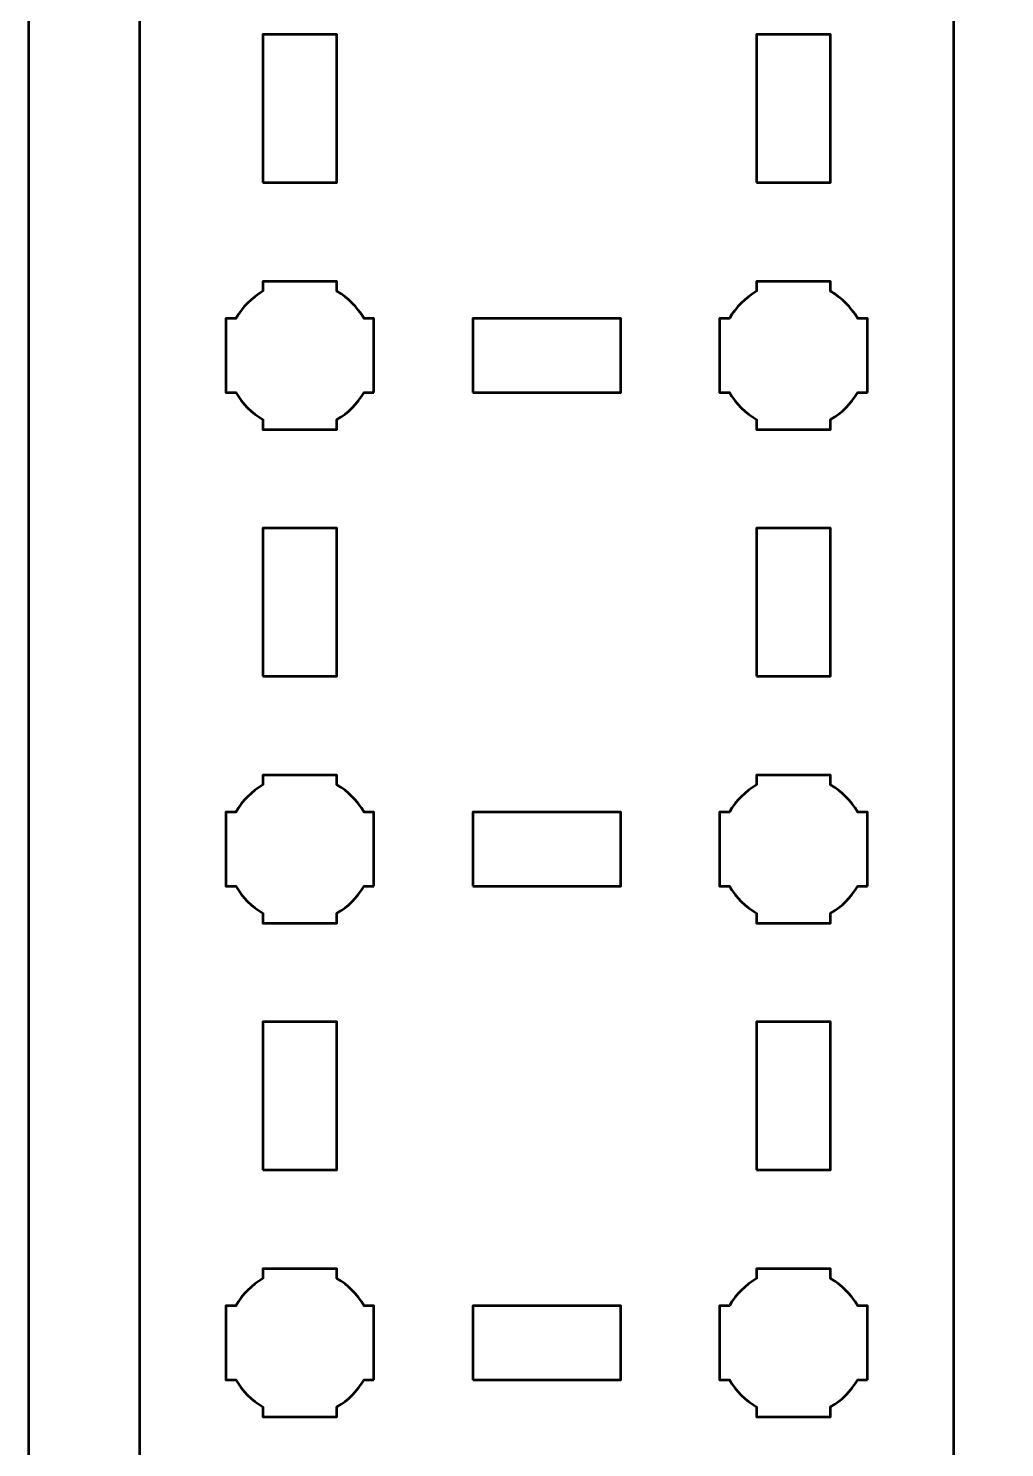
# Model space of a CAD drawing. Header units: centimetres. Extents: x -21 to 0, y -29.7 to 0.
# Drawn here: x -21 to -17.04, y -11.67 to -5.92 of the extents above; entities that cross this region are included whole.
import ezdxf

# ---------------------------------------------------------------- set-up
doc = ezdxf.new("R2010")
doc.units = ezdxf.units.CM
doc.header["$MEASUREMENT"] = 0
doc.layers.add('Layer 1', color=7, linetype='Continuous')

msp = doc.modelspace()

# ---------------------------------------------------------------- linework, layer by layer
at = {"layer": 'Layer 1', "color": 22, "lineweight": 53}
msp.add_open_spline([(-21.00003, -29.19995), (-21.00003, -29.19995), (-21.00003, -0.49992), (-21.00003, -0.49992), (-21.00003, -0.49992), (-21.00003, -0.22295), (-20.77694, 0.00004), (-20.49994, 0.00004), (-20.49994, 0.00004), (-20.49994, 0.00004), (-0.50008, 0.00004), (-0.50008, 0.00004), (-0.50008, 0.00004), (-0.22294, 0.00004), (0.00002, -0.22295), (0.00002, -0.49992), (0.00002, -0.49992), (0.00002, -0.49992), (0.00002, -29.19995), (0.00002, -29.19995), (0.00002, -29.19995), (0.00002, -29.47695), (-0.22294, -29.70004), (-0.50008, -29.70004), (-0.50008, -29.70004), (-0.50008, -29.70004), (-20.49994, -29.70004), (-20.49994, -29.70004), (-20.49994, -29.70004), (-20.77694, -29.70004), (-21.00003, -29.47695), (-21.00003, -29.19995)], degree=3, knots=[0, 0, 0, 0, 0.125, 0.125, 0.125, 0.125, 0.25, 0.25, 0.25, 0.25, 0.375, 0.375, 0.375, 0.375, 0.5, 0.5, 0.5, 0.5, 0.625, 0.625, 0.625, 0.625, 0.75, 0.75, 0.75, 0.75, 0.875, 0.875, 0.875, 0.875, 1, 1, 1, 1], dxfattribs=at)
at = {"layer": 'Layer 1', "color": 114, "lineweight": 53}
msp.add_open_spline([(-20.55004, -15.39988), (-20.55004, -15.39988), (-20.55004, -1.10004), (-20.55004, -1.10004), (-20.55004, -1.10004), (-20.55004, -0.82291), (-20.32694, -0.59995), (-20.04994, -0.59995), (-20.04994, -0.59995), (-20.04994, -0.59995), (-17.75002, -0.59995), (-17.75002, -0.59995), (-17.75002, -0.59995), (-17.47301, -0.59995), (-17.25006, -0.82291), (-17.25006, -1.10004), (-17.25006, -1.10004), (-17.25006, -1.10004), (-17.25006, -15.39988), (-17.25006, -15.39988), (-17.25006, -15.39988), (-17.25006, -15.67688), (-17.47301, -15.89998), (-17.75002, -15.89998), (-17.75002, -15.89998), (-17.75002, -15.89998), (-20.04994, -15.89998), (-20.04994, -15.89998), (-20.04994, -15.89998), (-20.32694, -15.89998), (-20.55004, -15.67688), (-20.55004, -15.39988)], degree=3, knots=[0, 0, 0, 0, 0.125, 0.125, 0.125, 0.125, 0.25, 0.25, 0.25, 0.25, 0.375, 0.375, 0.375, 0.375, 0.5, 0.5, 0.5, 0.5, 0.625, 0.625, 0.625, 0.625, 0.75, 0.75, 0.75, 0.75, 0.875, 0.875, 0.875, 0.875, 1, 1, 1, 1], dxfattribs=at)
at = {"layer": 'Layer 1', "lineweight": 53}
for points, knots in [([(-20.04994, -6.55002), (-20.04994, -6.55002), (-20.04994, -5.95002), (-20.04994, -5.95002), (-20.04994, -5.95002), (-20.04994, -5.95002), (-19.74994, -5.95002), (-19.74994, -5.95002), (-19.74994, -5.95002), (-19.74994, -5.95002), (-19.74994, -6.55002), (-19.74994, -6.55002), (-19.74994, -6.55002), (-19.74994, -6.55002), (-20.04994, -6.55002), (-20.04994, -6.55002)], [0, 0, 0, 0, 0.25, 0.25, 0.25, 0.25, 0.5, 0.5, 0.5, 0.5, 0.75, 0.75, 0.75, 0.75, 1, 1, 1, 1]), ([(-18.05002, -6.55002), (-18.05002, -6.55002), (-18.05002, -5.95002), (-18.05002, -5.95002), (-18.05002, -5.95002), (-18.05002, -5.95002), (-17.75002, -5.95002), (-17.75002, -5.95002), (-17.75002, -5.95002), (-17.75002, -5.95002), (-17.75002, -6.55002), (-17.75002, -6.55002), (-17.75002, -6.55002), (-17.75002, -6.55002), (-18.05002, -6.55002), (-18.05002, -6.55002)], [0, 0, 0, 0, 0.25, 0.25, 0.25, 0.25, 0.5, 0.5, 0.5, 0.5, 0.75, 0.75, 0.75, 0.75, 1, 1, 1, 1]), ([(-19.60001, -7.4), (-19.60001, -7.4), (-19.64012, -7.4), (-19.64012, -7.4), (-19.64012, -7.4), (-19.66644, -7.44548), (-19.70446, -7.48351), (-19.74994, -7.50982), (-19.74994, -7.50982), (-19.74994, -7.50982), (-19.74994, -7.54993), (-19.74994, -7.54993), (-19.74994, -7.54993), (-19.74994, -7.54993), (-19.90001, -7.54993), (-19.90001, -7.54993), (-19.90001, -7.54993), (-19.90001, -7.54993), (-20.04994, -7.54993), (-20.04994, -7.54993), (-20.04994, -7.54993), (-20.04994, -7.54993), (-20.04994, -7.50982), (-20.04994, -7.50982), (-20.04994, -7.50982), (-20.09555, -7.48351), (-20.13348, -7.44548), (-20.1598, -7.4), (-20.1598, -7.4), (-20.1598, -7.4), (-20.20001, -7.4), (-20.20001, -7.4), (-20.20001, -7.4), (-20.20001, -7.4), (-20.20001, -7.24993), (-20.20001, -7.24993), (-20.20001, -7.24993), (-20.20001, -7.24993), (-20.20001, -7.1), (-20.20001, -7.1), (-20.20001, -7.1), (-20.20001, -7.1), (-20.1598, -7.1), (-20.1598, -7.1), (-20.1598, -7.1), (-20.13348, -7.05439), (-20.09555, -7.0165), (-20.04994, -6.99018), (-20.04994, -6.99018), (-20.04994, -6.99018), (-20.04994, -6.94993), (-20.04994, -6.94993), (-20.04994, -6.94993), (-20.04994, -6.94993), (-19.90001, -6.94993), (-19.90001, -6.94993), (-19.90001, -6.94993), (-19.90001, -6.94993), (-19.74994, -6.94993), (-19.74994, -6.94993), (-19.74994, -6.94993), (-19.74994, -6.94993), (-19.74994, -6.99018), (-19.74994, -6.99018), (-19.74994, -6.99018), (-19.70446, -7.0165), (-19.66644, -7.05439), (-19.64012, -7.1), (-19.64012, -7.1), (-19.64012, -7.1), (-19.60001, -7.1), (-19.60001, -7.1), (-19.60001, -7.1), (-19.60001, -7.1), (-19.60001, -7.24993), (-19.60001, -7.24993), (-19.60001, -7.24993), (-19.60001, -7.24993), (-19.60001, -7.4), (-19.60001, -7.4)], [0, 0, 0, 0, 0.05, 0.05, 0.05, 0.05, 0.1, 0.1, 0.1, 0.1, 0.15, 0.15, 0.15, 0.15, 0.2, 0.2, 0.2, 0.2, 0.25, 0.25, 0.25, 0.25, 0.3, 0.3, 0.3, 0.3, 0.35, 0.35, 0.35, 0.35, 0.4, 0.4, 0.4, 0.4, 0.45, 0.45, 0.45, 0.45, 0.5, 0.5, 0.5, 0.5, 0.55, 0.55, 0.55, 0.55, 0.6, 0.6, 0.6, 0.6, 0.65, 0.65, 0.65, 0.65, 0.7, 0.7, 0.7, 0.7, 0.75, 0.75, 0.75, 0.75, 0.8, 0.8, 0.8, 0.8, 0.85, 0.85, 0.85, 0.85, 0.9, 0.9, 0.9, 0.9, 0.95, 0.95, 0.95, 0.95, 1, 1, 1, 1]), ([(-17.59994, -7.4), (-17.59994, -7.4), (-17.6402, -7.4), (-17.6402, -7.4), (-17.6402, -7.4), (-17.66651, -7.44548), (-17.70454, -7.48351), (-17.75002, -7.50982), (-17.75002, -7.50982), (-17.75002, -7.50982), (-17.75002, -7.54993), (-17.75002, -7.54993), (-17.75002, -7.54993), (-17.75002, -7.54993), (-17.89995, -7.54993), (-17.89995, -7.54993), (-17.89995, -7.54993), (-17.89995, -7.54993), (-18.05002, -7.54993), (-18.05002, -7.54993), (-18.05002, -7.54993), (-18.05002, -7.54993), (-18.05002, -7.50982), (-18.05002, -7.50982), (-18.05002, -7.50982), (-18.09549, -7.48351), (-18.13352, -7.44548), (-18.15984, -7.4), (-18.15984, -7.4), (-18.15984, -7.4), (-18.19995, -7.4), (-18.19995, -7.4), (-18.19995, -7.4), (-18.19995, -7.4), (-18.19995, -7.24993), (-18.19995, -7.24993), (-18.19995, -7.24993), (-18.19995, -7.24993), (-18.19995, -7.1), (-18.19995, -7.1), (-18.19995, -7.1), (-18.19995, -7.1), (-18.15984, -7.1), (-18.15984, -7.1), (-18.15984, -7.1), (-18.13352, -7.05439), (-18.09549, -7.0165), (-18.05002, -6.99018), (-18.05002, -6.99018), (-18.05002, -6.99018), (-18.05002, -6.94993), (-18.05002, -6.94993), (-18.05002, -6.94993), (-18.05002, -6.94993), (-17.89995, -6.94993), (-17.89995, -6.94993), (-17.89995, -6.94993), (-17.89995, -6.94993), (-17.75002, -6.94993), (-17.75002, -6.94993), (-17.75002, -6.94993), (-17.75002, -6.94993), (-17.75002, -6.99018), (-17.75002, -6.99018), (-17.75002, -6.99018), (-17.70454, -7.0165), (-17.66651, -7.05439), (-17.6402, -7.1), (-17.6402, -7.1), (-17.6402, -7.1), (-17.59994, -7.1), (-17.59994, -7.1), (-17.59994, -7.1), (-17.59994, -7.1), (-17.59994, -7.24993), (-17.59994, -7.24993), (-17.59994, -7.24993), (-17.59994, -7.24993), (-17.59994, -7.4), (-17.59994, -7.4)], [0, 0, 0, 0, 0.05, 0.05, 0.05, 0.05, 0.1, 0.1, 0.1, 0.1, 0.15, 0.15, 0.15, 0.15, 0.2, 0.2, 0.2, 0.2, 0.25, 0.25, 0.25, 0.25, 0.3, 0.3, 0.3, 0.3, 0.35, 0.35, 0.35, 0.35, 0.4, 0.4, 0.4, 0.4, 0.45, 0.45, 0.45, 0.45, 0.5, 0.5, 0.5, 0.5, 0.55, 0.55, 0.55, 0.55, 0.6, 0.6, 0.6, 0.6, 0.65, 0.65, 0.65, 0.65, 0.7, 0.7, 0.7, 0.7, 0.75, 0.75, 0.75, 0.75, 0.8, 0.8, 0.8, 0.8, 0.85, 0.85, 0.85, 0.85, 0.9, 0.9, 0.9, 0.9, 0.95, 0.95, 0.95, 0.95, 1, 1, 1, 1]), ([(-19.19999, -7.4), (-19.19999, -7.4), (-19.19999, -7.1), (-19.19999, -7.1), (-19.19999, -7.1), (-19.19999, -7.1), (-18.6, -7.1), (-18.6, -7.1), (-18.6, -7.1), (-18.6, -7.1), (-18.6, -7.4), (-18.6, -7.4), (-18.6, -7.4), (-18.6, -7.4), (-19.19999, -7.4), (-19.19999, -7.4)], [0, 0, 0, 0, 0.25, 0.25, 0.25, 0.25, 0.5, 0.5, 0.5, 0.5, 0.75, 0.75, 0.75, 0.75, 1, 1, 1, 1]), ([(-20.04994, -8.54994), (-20.04994, -8.54994), (-20.04994, -7.94994), (-20.04994, -7.94994), (-20.04994, -7.94994), (-20.04994, -7.94994), (-19.74994, -7.94994), (-19.74994, -7.94994), (-19.74994, -7.94994), (-19.74994, -7.94994), (-19.74994, -8.54994), (-19.74994, -8.54994), (-19.74994, -8.54994), (-19.74994, -8.54994), (-20.04994, -8.54994), (-20.04994, -8.54994)], [0, 0, 0, 0, 0.25, 0.25, 0.25, 0.25, 0.5, 0.5, 0.5, 0.5, 0.75, 0.75, 0.75, 0.75, 1, 1, 1, 1]), ([(-18.05002, -8.54994), (-18.05002, -8.54994), (-18.05002, -7.94994), (-18.05002, -7.94994), (-18.05002, -7.94994), (-18.05002, -7.94994), (-17.75002, -7.94994), (-17.75002, -7.94994), (-17.75002, -7.94994), (-17.75002, -7.94994), (-17.75002, -8.54994), (-17.75002, -8.54994), (-17.75002, -8.54994), (-17.75002, -8.54994), (-18.05002, -8.54994), (-18.05002, -8.54994)], [0, 0, 0, 0, 0.25, 0.25, 0.25, 0.25, 0.5, 0.5, 0.5, 0.5, 0.75, 0.75, 0.75, 0.75, 1, 1, 1, 1]), ([(-19.60001, -9.39993), (-19.60001, -9.39993), (-19.64012, -9.39993), (-19.64012, -9.39993), (-19.64012, -9.39993), (-19.66644, -9.44554), (-19.70446, -9.48343), (-19.74994, -9.50975), (-19.74994, -9.50975), (-19.74994, -9.50975), (-19.74994, -9.55), (-19.74994, -9.55), (-19.74994, -9.55), (-19.74994, -9.55), (-19.90001, -9.55), (-19.90001, -9.55), (-19.90001, -9.55), (-19.90001, -9.55), (-20.04994, -9.55), (-20.04994, -9.55), (-20.04994, -9.55), (-20.04994, -9.55), (-20.04994, -9.50975), (-20.04994, -9.50975), (-20.04994, -9.50975), (-20.09555, -9.48343), (-20.13348, -9.44554), (-20.1598, -9.39993), (-20.1598, -9.39993), (-20.1598, -9.39993), (-20.20001, -9.39993), (-20.20001, -9.39993), (-20.20001, -9.39993), (-20.20001, -9.39993), (-20.20001, -9.25), (-20.20001, -9.25), (-20.20001, -9.25), (-20.20001, -9.25), (-20.20001, -9.09992), (-20.20001, -9.09992), (-20.20001, -9.09992), (-20.20001, -9.09992), (-20.1598, -9.09992), (-20.1598, -9.09992), (-20.1598, -9.09992), (-20.13348, -9.05445), (-20.09555, -9.01642), (-20.04994, -8.9901), (-20.04994, -8.9901), (-20.04994, -8.9901), (-20.04994, -8.94999), (-20.04994, -8.94999), (-20.04994, -8.94999), (-20.04994, -8.94999), (-19.90001, -8.94999), (-19.90001, -8.94999), (-19.90001, -8.94999), (-19.90001, -8.94999), (-19.74994, -8.94999), (-19.74994, -8.94999), (-19.74994, -8.94999), (-19.74994, -8.94999), (-19.74994, -8.9901), (-19.74994, -8.9901), (-19.74994, -8.9901), (-19.70446, -9.01642), (-19.66644, -9.05445), (-19.64012, -9.09992), (-19.64012, -9.09992), (-19.64012, -9.09992), (-19.60001, -9.09992), (-19.60001, -9.09992), (-19.60001, -9.09992), (-19.60001, -9.09992), (-19.60001, -9.25), (-19.60001, -9.25), (-19.60001, -9.25), (-19.60001, -9.25), (-19.60001, -9.39993), (-19.60001, -9.39993)], [0, 0, 0, 0, 0.05, 0.05, 0.05, 0.05, 0.1, 0.1, 0.1, 0.1, 0.15, 0.15, 0.15, 0.15, 0.2, 0.2, 0.2, 0.2, 0.25, 0.25, 0.25, 0.25, 0.3, 0.3, 0.3, 0.3, 0.35, 0.35, 0.35, 0.35, 0.4, 0.4, 0.4, 0.4, 0.45, 0.45, 0.45, 0.45, 0.5, 0.5, 0.5, 0.5, 0.55, 0.55, 0.55, 0.55, 0.6, 0.6, 0.6, 0.6, 0.65, 0.65, 0.65, 0.65, 0.7, 0.7, 0.7, 0.7, 0.75, 0.75, 0.75, 0.75, 0.8, 0.8, 0.8, 0.8, 0.85, 0.85, 0.85, 0.85, 0.9, 0.9, 0.9, 0.9, 0.95, 0.95, 0.95, 0.95, 1, 1, 1, 1]), ([(-17.59994, -9.39993), (-17.59994, -9.39993), (-17.6402, -9.39993), (-17.6402, -9.39993), (-17.6402, -9.39993), (-17.66651, -9.44554), (-17.70454, -9.48343), (-17.75002, -9.50975), (-17.75002, -9.50975), (-17.75002, -9.50975), (-17.75002, -9.55), (-17.75002, -9.55), (-17.75002, -9.55), (-17.75002, -9.55), (-17.89995, -9.55), (-17.89995, -9.55), (-17.89995, -9.55), (-17.89995, -9.55), (-18.05002, -9.55), (-18.05002, -9.55), (-18.05002, -9.55), (-18.05002, -9.55), (-18.05002, -9.50975), (-18.05002, -9.50975), (-18.05002, -9.50975), (-18.09549, -9.48343), (-18.13352, -9.44554), (-18.15984, -9.39993), (-18.15984, -9.39993), (-18.15984, -9.39993), (-18.19995, -9.39993), (-18.19995, -9.39993), (-18.19995, -9.39993), (-18.19995, -9.39993), (-18.19995, -9.25), (-18.19995, -9.25), (-18.19995, -9.25), (-18.19995, -9.25), (-18.19995, -9.09992), (-18.19995, -9.09992), (-18.19995, -9.09992), (-18.19995, -9.09992), (-18.15984, -9.09992), (-18.15984, -9.09992), (-18.15984, -9.09992), (-18.13352, -9.05445), (-18.09549, -9.01642), (-18.05002, -8.9901), (-18.05002, -8.9901), (-18.05002, -8.9901), (-18.05002, -8.94999), (-18.05002, -8.94999), (-18.05002, -8.94999), (-18.05002, -8.94999), (-17.89995, -8.94999), (-17.89995, -8.94999), (-17.89995, -8.94999), (-17.89995, -8.94999), (-17.75002, -8.94999), (-17.75002, -8.94999), (-17.75002, -8.94999), (-17.75002, -8.94999), (-17.75002, -8.9901), (-17.75002, -8.9901), (-17.75002, -8.9901), (-17.70454, -9.01642), (-17.66651, -9.05445), (-17.6402, -9.09992), (-17.6402, -9.09992), (-17.6402, -9.09992), (-17.59994, -9.09992), (-17.59994, -9.09992), (-17.59994, -9.09992), (-17.59994, -9.09992), (-17.59994, -9.25), (-17.59994, -9.25), (-17.59994, -9.25), (-17.59994, -9.25), (-17.59994, -9.39993), (-17.59994, -9.39993)], [0, 0, 0, 0, 0.05, 0.05, 0.05, 0.05, 0.1, 0.1, 0.1, 0.1, 0.15, 0.15, 0.15, 0.15, 0.2, 0.2, 0.2, 0.2, 0.25, 0.25, 0.25, 0.25, 0.3, 0.3, 0.3, 0.3, 0.35, 0.35, 0.35, 0.35, 0.4, 0.4, 0.4, 0.4, 0.45, 0.45, 0.45, 0.45, 0.5, 0.5, 0.5, 0.5, 0.55, 0.55, 0.55, 0.55, 0.6, 0.6, 0.6, 0.6, 0.65, 0.65, 0.65, 0.65, 0.7, 0.7, 0.7, 0.7, 0.75, 0.75, 0.75, 0.75, 0.8, 0.8, 0.8, 0.8, 0.85, 0.85, 0.85, 0.85, 0.9, 0.9, 0.9, 0.9, 0.95, 0.95, 0.95, 0.95, 1, 1, 1, 1]), ([(-19.19999, -9.39993), (-19.19999, -9.39993), (-19.19999, -9.09992), (-19.19999, -9.09992), (-19.19999, -9.09992), (-19.19999, -9.09992), (-18.6, -9.09992), (-18.6, -9.09992), (-18.6, -9.09992), (-18.6, -9.09992), (-18.6, -9.39993), (-18.6, -9.39993), (-18.6, -9.39993), (-18.6, -9.39993), (-19.19999, -9.39993), (-19.19999, -9.39993)], [0, 0, 0, 0, 0.25, 0.25, 0.25, 0.25, 0.5, 0.5, 0.5, 0.5, 0.75, 0.75, 0.75, 0.75, 1, 1, 1, 1]), ([(-20.04994, -10.54991), (-20.04994, -10.54991), (-20.04994, -9.94991), (-20.04994, -9.94991), (-20.04994, -9.94991), (-20.04994, -9.94991), (-19.74994, -9.94991), (-19.74994, -9.94991), (-19.74994, -9.94991), (-19.74994, -9.94991), (-19.74994, -10.54991), (-19.74994, -10.54991), (-19.74994, -10.54991), (-19.74994, -10.54991), (-20.04994, -10.54991), (-20.04994, -10.54991)], [0, 0, 0, 0, 0.25, 0.25, 0.25, 0.25, 0.5, 0.5, 0.5, 0.5, 0.75, 0.75, 0.75, 0.75, 1, 1, 1, 1]), ([(-18.05002, -10.54991), (-18.05002, -10.54991), (-18.05002, -9.94991), (-18.05002, -9.94991), (-18.05002, -9.94991), (-18.05002, -9.94991), (-17.75002, -9.94991), (-17.75002, -9.94991), (-17.75002, -9.94991), (-17.75002, -9.94991), (-17.75002, -10.54991), (-17.75002, -10.54991), (-17.75002, -10.54991), (-17.75002, -10.54991), (-18.05002, -10.54991), (-18.05002, -10.54991)], [0, 0, 0, 0, 0.25, 0.25, 0.25, 0.25, 0.5, 0.5, 0.5, 0.5, 0.75, 0.75, 0.75, 0.75, 1, 1, 1, 1]), ([(-19.60001, -11.40003), (-19.60001, -11.40003), (-19.64012, -11.40003), (-19.64012, -11.40003), (-19.64012, -11.40003), (-19.66644, -11.4455), (-19.70446, -11.48339), (-19.74994, -11.50985), (-19.74994, -11.50985), (-19.74994, -11.50985), (-19.74994, -11.54996), (-19.74994, -11.54996), (-19.74994, -11.54996), (-19.74994, -11.54996), (-19.90001, -11.54996), (-19.90001, -11.54996), (-19.90001, -11.54996), (-19.90001, -11.54996), (-20.04994, -11.54996), (-20.04994, -11.54996), (-20.04994, -11.54996), (-20.04994, -11.54996), (-20.04994, -11.50985), (-20.04994, -11.50985), (-20.04994, -11.50985), (-20.09555, -11.48339), (-20.13348, -11.4455), (-20.1598, -11.40003), (-20.1598, -11.40003), (-20.1598, -11.40003), (-20.20001, -11.40003), (-20.20001, -11.40003), (-20.20001, -11.40003), (-20.20001, -11.40003), (-20.20001, -11.24995), (-20.20001, -11.24995), (-20.20001, -11.24995), (-20.20001, -11.24995), (-20.20001, -11.10002), (-20.20001, -11.10002), (-20.20001, -11.10002), (-20.20001, -11.10002), (-20.1598, -11.10002), (-20.1598, -11.10002), (-20.1598, -11.10002), (-20.13348, -11.05441), (-20.09555, -11.01649), (-20.04994, -10.99017), (-20.04994, -10.99017), (-20.04994, -10.99017), (-20.04994, -10.94996), (-20.04994, -10.94996), (-20.04994, -10.94996), (-20.04994, -10.94996), (-19.90001, -10.94996), (-19.90001, -10.94996), (-19.90001, -10.94996), (-19.90001, -10.94996), (-19.74994, -10.94996), (-19.74994, -10.94996), (-19.74994, -10.94996), (-19.74994, -10.94996), (-19.74994, -10.99017), (-19.74994, -10.99017), (-19.74994, -10.99017), (-19.70446, -11.01649), (-19.66644, -11.05441), (-19.64012, -11.10002), (-19.64012, -11.10002), (-19.64012, -11.10002), (-19.60001, -11.10002), (-19.60001, -11.10002), (-19.60001, -11.10002), (-19.60001, -11.10002), (-19.60001, -11.24995), (-19.60001, -11.24995), (-19.60001, -11.24995), (-19.60001, -11.24995), (-19.60001, -11.40003), (-19.60001, -11.40003)], [0, 0, 0, 0, 0.05, 0.05, 0.05, 0.05, 0.1, 0.1, 0.1, 0.1, 0.15, 0.15, 0.15, 0.15, 0.2, 0.2, 0.2, 0.2, 0.25, 0.25, 0.25, 0.25, 0.3, 0.3, 0.3, 0.3, 0.35, 0.35, 0.35, 0.35, 0.4, 0.4, 0.4, 0.4, 0.45, 0.45, 0.45, 0.45, 0.5, 0.5, 0.5, 0.5, 0.55, 0.55, 0.55, 0.55, 0.6, 0.6, 0.6, 0.6, 0.65, 0.65, 0.65, 0.65, 0.7, 0.7, 0.7, 0.7, 0.75, 0.75, 0.75, 0.75, 0.8, 0.8, 0.8, 0.8, 0.85, 0.85, 0.85, 0.85, 0.9, 0.9, 0.9, 0.9, 0.95, 0.95, 0.95, 0.95, 1, 1, 1, 1]), ([(-17.59994, -11.40003), (-17.59994, -11.40003), (-17.6402, -11.40003), (-17.6402, -11.40003), (-17.6402, -11.40003), (-17.66651, -11.4455), (-17.70454, -11.48339), (-17.75002, -11.50985), (-17.75002, -11.50985), (-17.75002, -11.50985), (-17.75002, -11.54996), (-17.75002, -11.54996), (-17.75002, -11.54996), (-17.75002, -11.54996), (-17.89995, -11.54996), (-17.89995, -11.54996), (-17.89995, -11.54996), (-17.89995, -11.54996), (-18.05002, -11.54996), (-18.05002, -11.54996), (-18.05002, -11.54996), (-18.05002, -11.54996), (-18.05002, -11.50985), (-18.05002, -11.50985), (-18.05002, -11.50985), (-18.09549, -11.48339), (-18.13352, -11.4455), (-18.15984, -11.40003), (-18.15984, -11.40003), (-18.15984, -11.40003), (-18.19995, -11.40003), (-18.19995, -11.40003), (-18.19995, -11.40003), (-18.19995, -11.40003), (-18.19995, -11.24995), (-18.19995, -11.24995), (-18.19995, -11.24995), (-18.19995, -11.24995), (-18.19995, -11.10002), (-18.19995, -11.10002), (-18.19995, -11.10002), (-18.19995, -11.10002), (-18.15984, -11.10002), (-18.15984, -11.10002), (-18.15984, -11.10002), (-18.13352, -11.05441), (-18.09549, -11.01649), (-18.05002, -10.99017), (-18.05002, -10.99017), (-18.05002, -10.99017), (-18.05002, -10.94996), (-18.05002, -10.94996), (-18.05002, -10.94996), (-18.05002, -10.94996), (-17.89995, -10.94996), (-17.89995, -10.94996), (-17.89995, -10.94996), (-17.89995, -10.94996), (-17.75002, -10.94996), (-17.75002, -10.94996), (-17.75002, -10.94996), (-17.75002, -10.94996), (-17.75002, -10.99017), (-17.75002, -10.99017), (-17.75002, -10.99017), (-17.70454, -11.01649), (-17.66651, -11.05441), (-17.6402, -11.10002), (-17.6402, -11.10002), (-17.6402, -11.10002), (-17.59994, -11.10002), (-17.59994, -11.10002), (-17.59994, -11.10002), (-17.59994, -11.10002), (-17.59994, -11.24995), (-17.59994, -11.24995), (-17.59994, -11.24995), (-17.59994, -11.24995), (-17.59994, -11.40003), (-17.59994, -11.40003)], [0, 0, 0, 0, 0.05, 0.05, 0.05, 0.05, 0.1, 0.1, 0.1, 0.1, 0.15, 0.15, 0.15, 0.15, 0.2, 0.2, 0.2, 0.2, 0.25, 0.25, 0.25, 0.25, 0.3, 0.3, 0.3, 0.3, 0.35, 0.35, 0.35, 0.35, 0.4, 0.4, 0.4, 0.4, 0.45, 0.45, 0.45, 0.45, 0.5, 0.5, 0.5, 0.5, 0.55, 0.55, 0.55, 0.55, 0.6, 0.6, 0.6, 0.6, 0.65, 0.65, 0.65, 0.65, 0.7, 0.7, 0.7, 0.7, 0.75, 0.75, 0.75, 0.75, 0.8, 0.8, 0.8, 0.8, 0.85, 0.85, 0.85, 0.85, 0.9, 0.9, 0.9, 0.9, 0.95, 0.95, 0.95, 0.95, 1, 1, 1, 1]), ([(-19.19999, -11.40003), (-19.19999, -11.40003), (-19.19999, -11.10002), (-19.19999, -11.10002), (-19.19999, -11.10002), (-19.19999, -11.10002), (-18.6, -11.10002), (-18.6, -11.10002), (-18.6, -11.10002), (-18.6, -11.10002), (-18.6, -11.40003), (-18.6, -11.40003), (-18.6, -11.40003), (-18.6, -11.40003), (-19.19999, -11.40003), (-19.19999, -11.40003)], [0, 0, 0, 0, 0.25, 0.25, 0.25, 0.25, 0.5, 0.5, 0.5, 0.5, 0.75, 0.75, 0.75, 0.75, 1, 1, 1, 1])]:
    msp.add_open_spline(points, degree=3, knots=knots, dxfattribs=at)

doc.saveas('drawing.dxf')
